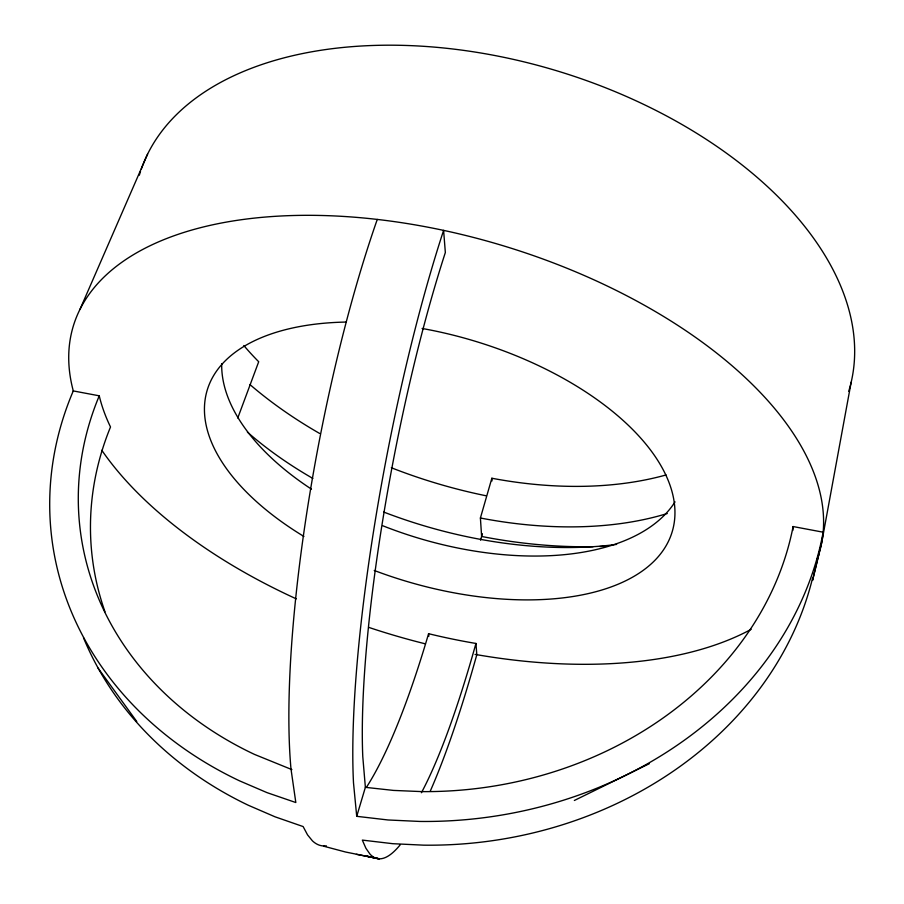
<?xml version="1.0" encoding="UTF-8"?>
<svg xmlns="http://www.w3.org/2000/svg" width="904" height="904" viewBox="0 0 904 904"><rect width="100%" height="100%" fill="white"/><g stroke="black" fill="none" stroke-linecap="round" stroke-linejoin="round"><path stroke-width="1.36" d="M851.184 382.177L821.713 542.513L812.56 580.345L819.329 552.457M480.555 540.197L482.397 533.744M593.08 546.683A347.418 199.038 17 0 1 481.617 536.467L480.408 518.003L491.866 478.239A300.614 178.043 17 0 0 666.078 474.95M356.718 816.323L365.374 787.339L362.775 756.546A361.51 60.907 -79.2 0 1 445.344 252.532L443.604 230.373A391.771 66.207 -79.2 0 0 353.498 782.864L356.718 816.323L388.031 819.973L419.738 821.442A389.669 328.084 -5.9 0 0 823.149 532.196L793.102 526.546A360.357 303.168 -5.9 0 1 421.874 791.61L393.455 790.412L365.374 787.339M237.763 418.01L258.702 361.747A300.614 178.043 17 0 1 243.831 345.543M80.049 309.213L147.601 154.109M574.345 800.481L649.4 763.643M291.902 769.609L254.419 754.377A360.357 303.168 -5.9 0 1 99.248 395.816L73.28 390.923A389.669 328.084 -5.9 0 0 239.481 780.819L267.03 792.639L295.823 802.537L290.986 768.92A389.522 77.326 -79.3 0 1 377.273 219.423M376.742 858.438L367.126 856.212L379.183 858.8L345.577 852.02L323.711 846.212M356.436 854.325L379.183 858.8M98.073 668.135L136.753 721.505M430.293 791.079A391.771 66.207 -79.2 0 0 476.815 654.688L475.945 643.456A360.086 186.393 17 0 1 428.586 633.693L428.891 636.201M491.866 478.239L492.013 480.939M422.1 328.468A243.029 124.854 17 0 1 673.695 525.676A243.029 124.854 17 0 1 374.233 570.458M303.925 536.467A243.029 124.854 17 0 1 205.683 396.291A243.029 124.854 17 0 1 346.108 322.061M675.028 501.867A239.583 128.481 17 0 1 382.844 525.789M311.473 489.154A239.583 128.481 17 0 1 221.706 363.657M667.254 513.517A304.829 174.122 17 0 1 480.408 518.003M605.002 546.31A347.418 199.038 17 0 1 599.714 546.513M486.431 495.844A342.593 203.479 17 0 1 391.319 467.73M319.598 433.434A342.593 203.479 17 0 1 250.035 384.641M616.607 544.4A306.976 172.054 17 0 1 383.703 512.048M312.852 478.431A306.976 172.054 17 0 1 247.402 432.112M751.167 629.331A389.816 202.247 17 0 1 475.052 654.383M424.993 643.75A389.816 202.247 17 0 1 368.674 627.353M296.32 598.866A389.816 202.247 17 0 1 101.802 450.271M73.405 391.375A389.816 202.247 17 0 1 451.887 232.204A389.816 202.247 17 0 1 816.945 559.678M139.329 175.207A370.787 220.7 17 0 1 140.515 171.432M141.363 168.912A370.787 220.7 17 0 1 563.486 72.862A370.787 220.7 17 0 1 848.72 391.285M99.248 395.816A360.086 186.393 17 0 0 110.514 426.982A351.057 298.196 -5.8 0 0 104.988 611.771M793.102 526.546A360.086 186.393 17 0 1 792.819 530.456M326.355 845.85A389.522 77.326 -79.3 0 1 312.4 840.822L307.541 834.867L303.122 826.561L275.11 816.843L248.295 805.249A379.601 322.671 -5.8 0 1 83.507 637.749M475.945 643.456A361.51 60.907 -79.2 0 1 421.411 792.74M400.257 844.754A391.771 66.207 -79.2 0 1 369.939 854.043L365.905 848.257L362.334 840.098L392.777 843.692L423.592 845.161A379.601 322.671 -5.8 0 0 812.673 577.712M428.586 633.693A359.442 71.156 -79.3 0 1 366.843 786.661"/></g></svg>
